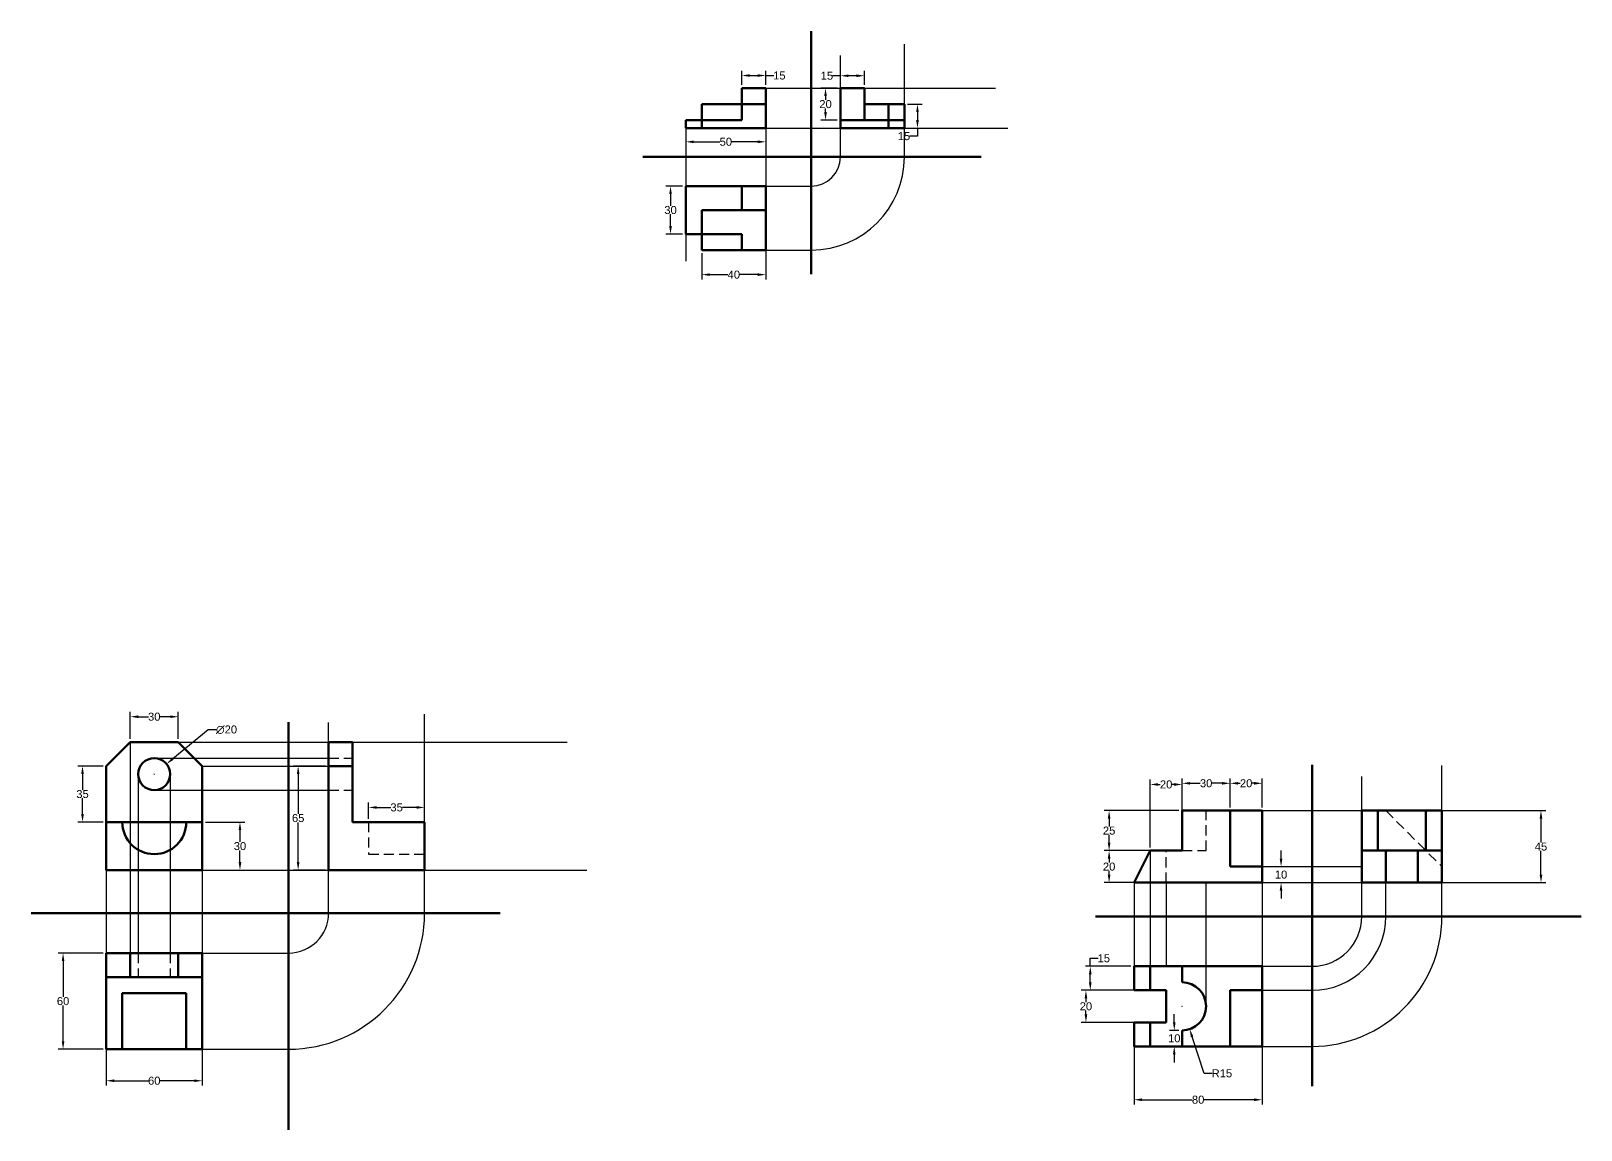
# Model space of a CAD drawing. Header units: millimetres. Extents: x -102 to 1695, y -307 to 463.
# Drawn here: x 727 to 1695, y -296 to 390 of the extents above; entities that cross this region are included whole.
import ezdxf

# ---------------------------------------------------------------- set-up
doc = ezdxf.new("R2010")
doc.units = ezdxf.units.MM
doc.linetypes.add('HIDDEN', pattern=[9.525, 6.35, -3.175])
for name, color, linetype in [('DIM', 12, 'Continuous'), ('HIDDEN', 101, 'HIDDEN'), ('PROJECTIN', 50, 'Continuous')]:
    doc.layers.add(name, color=color, linetype=linetype)
doc.layers.add('OBJECT', color=250, linetype='Continuous', lineweight=50)
doc.styles.get("Standard").update_dxf_attribs({"font": 'arial.ttf'})
doc.dimstyles.new('kunal', dxfattribs={"dimtxt": 5, "dimasz": 5, "dimexe": 3, "dimexo": 2, "dimgap": 0.09, "dimtad": 0, "dimtih": 1, "dimtoh": 1, "dimdec": 0, "dimzin": 0, "dimdsep": 46, "dimtxsty": 'Standard', "dimcen": 0.09, "dimadec": 0, "dimazin": 0, "dimtfac": 1, "dimtdec": 0, "dimtofl": 0, "dimtmove": 0, "dimatfit": 3, "dimfxl": 1, "dimtolj": 1, "dimtzin": 0, "dimarcsym": 0})

# ---------------------------------------------------------------- blocks, each defined once
blk = doc.blocks.new('*D2')
at = {"layer": 'Defpoints', "color": 0, "transparency": 16777216}
for p in [(1185.91, 362.64), (1170.91, 354.77), (1185.91, 354.77)]:
    blk.add_point(p, dxfattribs=at)
at = {"layer": 'DIM', "color": 0, "lineweight": -2, "transparency": 16777216}
for p, q in [((1170.91, 356.77), (1170.91, 365.64)), ((1175.91, 362.64), (1180.91, 362.64)), ((1185.91, 356.77), (1185.91, 365.64)), ((1185.91, 362.64), (1190.91, 362.64))]:
    blk.add_line(p, q, dxfattribs=at)
at = {"layer": 'DIM', "color": 0, "transparency": 16777216}
for points in [[(1175.91, 363.47), (1175.91, 361.81), (1170.91, 362.64)], [(1180.91, 363.47), (1180.91, 361.81), (1185.91, 362.64)]]:
    blk.add_solid(points, dxfattribs=at)
at = {"layer": 'DIM', "color": 0, "transparency": 16777216, "insert": (1194.36, 362.64), "char_height": 5, "attachment_point": 5}
blk.add_mtext('\\A1;15', dxfattribs=at)
blk = doc.blocks.new('*D3')
at = {"layer": 'Defpoints', "color": 0, "transparency": 16777216}
for p in [(1135.91, 329.77), (1185.91, 329.77), (1135.91, 321.25)]:
    blk.add_point(p, dxfattribs=at)
at = {"layer": 'DIM', "color": 0, "lineweight": -2, "transparency": 16777216}
for p, q in [((1135.91, 327.77), (1135.91, 318.25)), ((1140.91, 321.25), (1157.24, 321.25)), ((1180.91, 321.25), (1164.57, 321.25)), ((1185.91, 327.77), (1185.91, 318.25))]:
    blk.add_line(p, q, dxfattribs=at)
at = {"layer": 'DIM', "color": 0, "transparency": 16777216}
for points in [[(1140.91, 322.08), (1140.91, 320.42), (1135.91, 321.25)], [(1180.91, 322.08), (1180.91, 320.42), (1185.91, 321.25)]]:
    blk.add_solid(points, dxfattribs=at)
at = {"layer": 'DIM', "color": 0, "transparency": 16777216, "insert": (1160.91, 321.25), "char_height": 5, "attachment_point": 5}
blk.add_mtext('\\A1;50', dxfattribs=at)
blk = doc.blocks.new('*D4')
at = {"layer": 'Defpoints', "color": 0, "transparency": 16777216}
for p in [(1135.91, 293.61), (1126.36, 263.61), (1135.91, 263.61)]:
    blk.add_point(p, dxfattribs=at)
at = {"layer": 'DIM', "color": 0, "lineweight": -2, "transparency": 16777216}
for p, q in [((1133.91, 293.61), (1123.36, 293.61)), ((1126.36, 288.61), (1126.36, 281.25)), ((1126.36, 268.61), (1126.36, 275.96)), ((1133.91, 263.61), (1123.36, 263.61))]:
    blk.add_line(p, q, dxfattribs=at)
at = {"layer": 'DIM', "color": 0, "transparency": 16777216}
for points in [[(1125.52, 288.61), (1127.19, 288.61), (1126.36, 293.61)], [(1125.52, 268.61), (1127.19, 268.61), (1126.36, 263.61)]]:
    blk.add_solid(points, dxfattribs=at)
at = {"layer": 'DIM', "color": 0, "transparency": 16777216, "insert": (1126.36, 278.61), "char_height": 5, "attachment_point": 5}
blk.add_mtext('\\A1;30', dxfattribs=at)
blk = doc.blocks.new('*D5')
at = {"layer": 'Defpoints', "color": 0, "transparency": 16777216}
for p in [(1145.91, 253.61), (1185.91, 253.61), (1185.91, 238.26)]:
    blk.add_point(p, dxfattribs=at)
at = {"layer": 'DIM', "color": 0, "lineweight": -2, "transparency": 16777216}
for p, q in [((1145.91, 251.61), (1145.91, 235.26)), ((1185.91, 251.61), (1185.91, 235.26)), ((1150.91, 238.26), (1162.14, 238.26)), ((1180.91, 238.26), (1169.67, 238.26))]:
    blk.add_line(p, q, dxfattribs=at)
at = {"layer": 'DIM', "color": 0, "transparency": 16777216}
for points in [[(1150.91, 239.1), (1150.91, 237.43), (1145.91, 238.26)], [(1180.91, 239.1), (1180.91, 237.43), (1185.91, 238.26)]]:
    blk.add_solid(points, dxfattribs=at)
at = {"layer": 'DIM', "color": 0, "transparency": 16777216, "insert": (1165.91, 238.26), "char_height": 5, "attachment_point": 5}
blk.add_mtext('\\A1;40', dxfattribs=at)
blk = doc.blocks.new('*D6')
at = {"layer": 'Defpoints', "color": 0, "transparency": 16777216}
for p in [(1232.53, 354.77), (1223.23, 334.77), (1232.53, 334.77)]:
    blk.add_point(p, dxfattribs=at)
at = {"layer": 'DIM', "color": 0, "lineweight": -2, "transparency": 16777216}
for p, q in [((1230.53, 354.77), (1220.23, 354.77)), ((1223.23, 349.77), (1223.23, 347.41)), ((1223.23, 339.77), (1223.23, 342.13)), ((1230.53, 334.77), (1220.23, 334.77))]:
    blk.add_line(p, q, dxfattribs=at)
at = {"layer": 'DIM', "color": 0, "transparency": 16777216}
for points in [[(1222.4, 349.77), (1224.06, 349.77), (1223.23, 354.77)], [(1222.4, 339.77), (1224.06, 339.77), (1223.23, 334.77)]]:
    blk.add_solid(points, dxfattribs=at)
at = {"layer": 'DIM', "color": 0, "transparency": 16777216, "insert": (1223.23, 344.77), "char_height": 5, "attachment_point": 5}
blk.add_mtext('\\A1;20', dxfattribs=at)
blk = doc.blocks.new('*D7')
at = {"layer": 'Defpoints', "color": 0, "transparency": 16777216}
for p in [(1232.53, 362.51), (1232.53, 354.77), (1247.53, 354.77)]:
    blk.add_point(p, dxfattribs=at)
at = {"layer": 'DIM', "color": 0, "lineweight": -2, "transparency": 16777216}
for p, q in [((1232.53, 362.51), (1227.53, 362.51)), ((1232.53, 356.77), (1232.53, 365.51)), ((1242.53, 362.51), (1237.53, 362.51)), ((1247.53, 356.77), (1247.53, 365.51))]:
    blk.add_line(p, q, dxfattribs=at)
at = {"layer": 'DIM', "color": 0, "transparency": 16777216}
for points in [[(1237.53, 363.34), (1237.53, 361.68), (1232.53, 362.51)], [(1242.53, 363.34), (1242.53, 361.68), (1247.53, 362.51)]]:
    blk.add_solid(points, dxfattribs=at)
at = {"layer": 'DIM', "color": 0, "transparency": 16777216, "insert": (1224.08, 362.51), "char_height": 5, "attachment_point": 5}
blk.add_mtext('\\A1;15', dxfattribs=at)
blk = doc.blocks.new('*D8')
at = {"layer": 'Defpoints', "color": 0, "transparency": 16777216}
for p in [(1272.53, 344.77), (1272.53, 329.77), (1280.68, 329.77)]:
    blk.add_point(p, dxfattribs=at)
at = {"layer": 'DIM', "color": 0, "lineweight": -2, "transparency": 16777216}
for p, q in [((1274.53, 344.77), (1283.68, 344.77)), ((1280.68, 339.77), (1280.68, 334.77)), ((1274.53, 329.77), (1283.68, 329.77)), ((1280.68, 329.77), (1280.68, 324.77)), ((1280.68, 324.77), (1275.68, 324.77))]:
    blk.add_line(p, q, dxfattribs=at)
at = {"layer": 'DIM', "color": 0, "transparency": 16777216}
for points in [[(1279.84, 339.77), (1281.51, 339.77), (1280.68, 344.77)], [(1279.84, 334.77), (1281.51, 334.77), (1280.68, 329.77)]]:
    blk.add_solid(points, dxfattribs=at)
at = {"layer": 'DIM', "color": 0, "transparency": 16777216, "insert": (1272.22, 324.77), "char_height": 5, "attachment_point": 5}
blk.add_mtext('\\A1;15', dxfattribs=at)
blk = doc.blocks.new('*D19')
at = {"layer": 'Defpoints', "color": 0, "transparency": 16777216}
for p in [(788.73, -37.86), (788.73, -53.7), (818.73, -53.7)]:
    blk.add_point(p, dxfattribs=at)
at = {"layer": 'DIM', "color": 0, "lineweight": -2, "transparency": 16777216}
for p, q in [((788.73, -51.7), (788.73, -34.86)), ((793.73, -37.86), (800.07, -37.86)), ((813.73, -37.86), (807.39, -37.86)), ((818.73, -51.7), (818.73, -34.86))]:
    blk.add_line(p, q, dxfattribs=at)
at = {"layer": 'DIM', "color": 0, "transparency": 16777216}
for points in [[(793.73, -37.03), (793.73, -38.69), (788.73, -37.86)], [(813.73, -37.03), (813.73, -38.69), (818.73, -37.86)]]:
    blk.add_solid(points, dxfattribs=at)
at = {"layer": 'DIM', "color": 0, "transparency": 16777216, "insert": (803.73, -37.86), "char_height": 5, "attachment_point": 5}
blk.add_mtext('\\A1;30', dxfattribs=at)
blk = doc.blocks.new('*D20')
at = {"layer": 'Defpoints', "color": 0, "transparency": 16777216}
for p in [(758.9, -68.7), (773.73, -68.7), (773.73, -103.7)]:
    blk.add_point(p, dxfattribs=at)
at = {"layer": 'DIM', "color": 0, "lineweight": -2, "transparency": 16777216}
for p, q in [((771.73, -68.7), (755.9, -68.7)), ((758.9, -73.7), (758.9, -83.55)), ((758.9, -98.7), (758.9, -88.84)), ((771.73, -103.7), (755.9, -103.7))]:
    blk.add_line(p, q, dxfattribs=at)
at = {"layer": 'DIM', "color": 0, "transparency": 16777216}
for points in [[(758.07, -73.7), (759.74, -73.7), (758.9, -68.7)], [(758.07, -98.7), (759.74, -98.7), (758.9, -103.7)]]:
    blk.add_solid(points, dxfattribs=at)
at = {"layer": 'DIM', "color": 0, "transparency": 16777216, "insert": (758.9, -86.2), "char_height": 5, "attachment_point": 5}
blk.add_mtext('\\A1;35', dxfattribs=at)
blk = doc.blocks.new('*D21')
at = {"layer": 'Defpoints', "color": 0, "transparency": 16777216}
for p in [(746.75, -185.53), (773.73, -185.53), (773.73, -245.53)]:
    blk.add_point(p, dxfattribs=at)
at = {"layer": 'DIM', "color": 0, "lineweight": -2, "transparency": 16777216}
for p, q in [((771.73, -185.53), (743.75, -185.53)), ((746.75, -190.53), (746.75, -212.89)), ((746.75, -240.53), (746.75, -218.18)), ((771.73, -245.53), (743.75, -245.53))]:
    blk.add_line(p, q, dxfattribs=at)
at = {"layer": 'DIM', "color": 0, "transparency": 16777216}
for points in [[(745.92, -190.53), (747.59, -190.53), (746.75, -185.53)], [(745.92, -240.53), (747.59, -240.53), (746.75, -245.53)]]:
    blk.add_solid(points, dxfattribs=at)
at = {"layer": 'DIM', "color": 0, "transparency": 16777216, "insert": (746.75, -215.53), "char_height": 5, "attachment_point": 5}
blk.add_mtext('\\A1;60', dxfattribs=at)
blk = doc.blocks.new('*D22')
at = {"layer": 'Defpoints', "color": 0, "transparency": 16777216}
for p in [(773.73, -245.53), (833.73, -245.53), (773.73, -265.25)]:
    blk.add_point(p, dxfattribs=at)
at = {"layer": 'DIM', "color": 0, "lineweight": -2, "transparency": 16777216}
for p, q in [((773.73, -247.53), (773.73, -268.25)), ((833.73, -247.53), (833.73, -268.25)), ((778.73, -265.25), (800.06, -265.25)), ((828.73, -265.25), (807.41, -265.25))]:
    blk.add_line(p, q, dxfattribs=at)
at = {"layer": 'DIM', "color": 0, "transparency": 16777216}
for points in [[(778.73, -264.41), (778.73, -266.08), (773.73, -265.25)], [(828.73, -264.41), (828.73, -266.08), (833.73, -265.25)]]:
    blk.add_solid(points, dxfattribs=at)
at = {"layer": 'DIM', "color": 0, "transparency": 16777216, "insert": (803.73, -265.25), "char_height": 5, "attachment_point": 5}
blk.add_mtext('\\A1;60', dxfattribs=at)
blk = doc.blocks.new('*D23')
at = {"layer": 'Defpoints', "color": 0, "transparency": 16777216}
for p in [(937.68, -94.54), (937.68, -103.7), (972.68, -103.7)]:
    blk.add_point(p, dxfattribs=at)
at = {"layer": 'DIM', "color": 0, "lineweight": -2, "transparency": 16777216}
for p, q in [((937.68, -101.7), (937.68, -91.54)), ((942.68, -94.54), (951.49, -94.54)), ((967.68, -94.54), (958.87, -94.54)), ((972.68, -101.7), (972.68, -91.54))]:
    blk.add_line(p, q, dxfattribs=at)
at = {"layer": 'DIM', "color": 0, "transparency": 16777216}
for points in [[(942.68, -93.71), (942.68, -95.37), (937.68, -94.54)], [(967.68, -93.71), (967.68, -95.37), (972.68, -94.54)]]:
    blk.add_solid(points, dxfattribs=at)
at = {"layer": 'DIM', "color": 0, "transparency": 16777216, "insert": (955.18, -94.54), "char_height": 5, "attachment_point": 5}
blk.add_mtext('\\A1;35', dxfattribs=at)
blk = doc.blocks.new('*D24')
at = {"layer": 'Defpoints', "color": 0, "transparency": 16777216}
for p in [(912.68, -68.7), (893.66, -133.7), (912.68, -133.7)]:
    blk.add_point(p, dxfattribs=at)
at = {"layer": 'DIM', "color": 0, "lineweight": -2, "transparency": 16777216}
for p, q in [((910.68, -68.7), (890.66, -68.7)), ((893.66, -73.7), (893.66, -98.56)), ((893.66, -128.7), (893.66, -103.84)), ((910.68, -133.7), (890.66, -133.7))]:
    blk.add_line(p, q, dxfattribs=at)
at = {"layer": 'DIM', "color": 0, "transparency": 16777216}
for points in [[(892.83, -73.7), (894.5, -73.7), (893.66, -68.7)], [(892.83, -128.7), (894.5, -128.7), (893.66, -133.7)]]:
    blk.add_solid(points, dxfattribs=at)
at = {"layer": 'DIM', "color": 0, "transparency": 16777216, "insert": (893.66, -101.2), "char_height": 5, "attachment_point": 5}
blk.add_mtext('\\A1;65', dxfattribs=at)
blk = doc.blocks.new('*D25')
at = {"layer": 'Defpoints', "color": 0, "transparency": 16777216}
for p in [(811.46, -67.35), (796, -80.04)]:
    blk.add_point(p, dxfattribs=at)
at = {"layer": 'DIM', "color": 0, "lineweight": -2, "transparency": 16777216}
for p, q in [((837.5, -45.98), (815.33, -64.18)), ((842.5, -45.98), (837.5, -45.98)), ((803.64, -73.7), (803.82, -73.7)), ((803.73, -73.79), (803.73, -73.61))]:
    blk.add_line(p, q, dxfattribs=at)
at = {"layer": 'DIM', "color": 0, "transparency": 16777216}
blk.add_solid([(814.8, -63.54), (815.85, -64.82), (811.46, -67.35)], dxfattribs=at)
at = {"layer": 'DIM', "color": 0, "transparency": 16777216, "insert": (848.88, -45.98), "char_height": 5, "attachment_point": 5}
blk.add_mtext('\\A1;∅20', dxfattribs=at)
blk = doc.blocks.new('*D26')
at = {"layer": 'Defpoints', "color": 0, "transparency": 16777216}
for p in [(833.73, -103.7), (857.31, -103.7), (833.73, -133.7)]:
    blk.add_point(p, dxfattribs=at)
at = {"layer": 'DIM', "color": 0, "lineweight": -2, "transparency": 16777216}
for p, q in [((835.73, -103.7), (860.31, -103.7)), ((857.31, -108.7), (857.31, -116.05)), ((857.31, -128.7), (857.31, -121.34)), ((835.73, -133.7), (860.31, -133.7))]:
    blk.add_line(p, q, dxfattribs=at)
at = {"layer": 'DIM', "color": 0, "transparency": 16777216}
for points in [[(856.47, -108.7), (858.14, -108.7), (857.31, -103.7)], [(856.47, -128.7), (858.14, -128.7), (857.31, -133.7)]]:
    blk.add_solid(points, dxfattribs=at)
at = {"layer": 'DIM', "color": 0, "transparency": 16777216, "insert": (857.31, -118.7), "char_height": 5, "attachment_point": 5}
blk.add_mtext('\\A1;30', dxfattribs=at)
blk = doc.blocks.new('*D40')
at = {"layer": 'Defpoints', "color": 0, "transparency": 16777216}
for p in [(1496.06, -79.46), (1476.06, -96.51), (1496.06, -96.51)]:
    blk.add_point(p, dxfattribs=at)
at = {"layer": 'DIM', "color": 0, "lineweight": -2, "transparency": 16777216}
for p, q in [((1476.06, -94.51), (1476.06, -76.46)), ((1496.06, -94.51), (1496.06, -76.46)), ((1481.06, -79.46), (1482.35, -79.46)), ((1491.06, -79.46), (1489.76, -79.46))]:
    blk.add_line(p, q, dxfattribs=at)
at = {"layer": 'DIM', "color": 0, "transparency": 16777216}
for points in [[(1481.06, -78.63), (1481.06, -80.29), (1476.06, -79.46)], [(1491.06, -78.63), (1491.06, -80.29), (1496.06, -79.46)]]:
    blk.add_solid(points, dxfattribs=at)
at = {"layer": 'DIM', "color": 0, "transparency": 16777216, "insert": (1486.06, -79.46), "char_height": 5, "attachment_point": 5}
blk.add_mtext('\\A1;20', dxfattribs=at)
blk = doc.blocks.new('*D41')
at = {"layer": 'Defpoints', "color": 0, "transparency": 16777216}
for p in [(1496.06, -131.51), (1496.06, -141.51), (1507.88, -141.51)]:
    blk.add_point(p, dxfattribs=at)
at = {"layer": 'DIM', "color": 0, "lineweight": -2, "transparency": 16777216}
for p, q in [((1507.88, -126.51), (1507.88, -121.51)), ((1498.06, -131.51), (1510.88, -131.51)), ((1498.06, -141.51), (1510.88, -141.51)), ((1507.88, -146.51), (1507.88, -151.51))]:
    blk.add_line(p, q, dxfattribs=at)
at = {"layer": 'DIM', "color": 0, "transparency": 16777216}
for points in [[(1507.05, -126.51), (1508.72, -126.51), (1507.88, -131.51)], [(1507.05, -146.51), (1508.72, -146.51), (1507.88, -141.51)]]:
    blk.add_solid(points, dxfattribs=at)
at = {"layer": 'DIM', "color": 0, "transparency": 16777216, "insert": (1507.88, -136.51), "char_height": 5, "attachment_point": 5}
blk.add_mtext('\\A1;10', dxfattribs=at)
blk = doc.blocks.new('*D42')
at = {"layer": 'Defpoints', "color": 0, "transparency": 16777216}
for p in [(1436.06, -121.51), (1400.43, -141.51), (1436.06, -141.51)]:
    blk.add_point(p, dxfattribs=at)
at = {"layer": 'DIM', "color": 0, "lineweight": -2, "transparency": 16777216}
for p, q in [((1434.06, -121.51), (1397.43, -121.51)), ((1400.43, -126.51), (1400.43, -128.86)), ((1400.43, -136.51), (1400.43, -134.15)), ((1434.06, -141.51), (1397.43, -141.51))]:
    blk.add_line(p, q, dxfattribs=at)
at = {"layer": 'DIM', "color": 0, "transparency": 16777216}
for points in [[(1399.6, -126.51), (1401.27, -126.51), (1400.43, -121.51)], [(1399.6, -136.51), (1401.27, -136.51), (1400.43, -141.51)]]:
    blk.add_solid(points, dxfattribs=at)
at = {"layer": 'DIM', "color": 0, "transparency": 16777216, "insert": (1400.43, -131.51), "char_height": 5, "attachment_point": 5}
blk.add_mtext('\\A1;20', dxfattribs=at)
blk = doc.blocks.new('*D43')
at = {"layer": 'Defpoints', "color": 0, "transparency": 16777216}
for p in [(1388.66, -193.76), (1416.06, -193.76), (1416.06, -208.76)]:
    blk.add_point(p, dxfattribs=at)
at = {"layer": 'DIM', "color": 0, "lineweight": -2, "transparency": 16777216}
for p, q in [((1388.66, -193.76), (1388.66, -188.76)), ((1388.66, -188.76), (1393.66, -188.76)), ((1414.06, -193.76), (1385.66, -193.76)), ((1388.66, -203.76), (1388.66, -198.76)), ((1414.06, -208.76), (1385.66, -208.76))]:
    blk.add_line(p, q, dxfattribs=at)
at = {"layer": 'DIM', "color": 0, "transparency": 16777216}
for points in [[(1387.83, -198.76), (1389.5, -198.76), (1388.66, -193.76)], [(1387.83, -203.76), (1389.5, -203.76), (1388.66, -208.76)]]:
    blk.add_solid(points, dxfattribs=at)
at = {"layer": 'DIM', "color": 0, "transparency": 16777216, "insert": (1397.12, -188.76), "char_height": 5, "attachment_point": 5}
blk.add_mtext('\\A1;15', dxfattribs=at)
blk = doc.blocks.new('*D44')
at = {"layer": 'Defpoints', "color": 0, "transparency": 16777216}
for p in [(1436.06, -208.76), (1385.95, -228.76), (1436.06, -228.76)]:
    blk.add_point(p, dxfattribs=at)
at = {"layer": 'DIM', "color": 0, "lineweight": -2, "transparency": 16777216}
for p, q in [((1434.06, -208.76), (1382.95, -208.76)), ((1385.95, -213.76), (1385.95, -216.12)), ((1385.95, -223.76), (1385.95, -221.4)), ((1434.06, -228.76), (1382.95, -228.76))]:
    blk.add_line(p, q, dxfattribs=at)
at = {"layer": 'DIM', "color": 0, "transparency": 16777216}
for points in [[(1385.11, -213.76), (1386.78, -213.76), (1385.95, -208.76)], [(1385.11, -223.76), (1386.78, -223.76), (1385.95, -228.76)]]:
    blk.add_solid(points, dxfattribs=at)
at = {"layer": 'DIM', "color": 0, "transparency": 16777216, "insert": (1385.95, -218.76), "char_height": 5, "attachment_point": 5}
blk.add_mtext('\\A1;20', dxfattribs=at)
blk = doc.blocks.new('*D45')
at = {"layer": 'Defpoints', "color": 0, "transparency": 16777216}
for p in [(1446.06, -218.76), (1450.75, -233.01)]:
    blk.add_point(p, dxfattribs=at)
at = {"layer": 'DIM', "color": 0, "lineweight": -2, "transparency": 16777216}
for p, q in [((1445.97, -218.76), (1446.15, -218.76)), ((1446.06, -218.85), (1446.06, -218.67)), ((1459.83, -260.62), (1452.31, -237.76)), ((1464.83, -260.62), (1459.83, -260.62))]:
    blk.add_line(p, q, dxfattribs=at)
at = {"layer": 'DIM', "color": 0, "transparency": 16777216}
blk.add_solid([(1453.1, -237.5), (1451.52, -238.02), (1450.75, -233.01)], dxfattribs=at)
at = {"layer": 'DIM', "color": 0, "transparency": 16777216, "insert": (1470.91, -260.62), "char_height": 5, "attachment_point": 5}
blk.add_mtext('\\A1;R15', dxfattribs=at)
blk = doc.blocks.new('*D46')
at = {"layer": 'Defpoints', "color": 0, "transparency": 16777216}
for p in [(1446.06, -96.51), (1400.44, -121.51), (1446.06, -121.51)]:
    blk.add_point(p, dxfattribs=at)
at = {"layer": 'DIM', "color": 0, "lineweight": -2, "transparency": 16777216}
for p, q in [((1444.06, -96.51), (1397.44, -96.51)), ((1400.44, -101.51), (1400.44, -106.36)), ((1400.44, -116.51), (1400.44, -111.65)), ((1444.06, -121.51), (1397.44, -121.51))]:
    blk.add_line(p, q, dxfattribs=at)
at = {"layer": 'DIM', "color": 0, "transparency": 16777216}
for points in [[(1399.61, -101.51), (1401.27, -101.51), (1400.44, -96.51)], [(1399.61, -116.51), (1401.27, -116.51), (1400.44, -121.51)]]:
    blk.add_solid(points, dxfattribs=at)
at = {"layer": 'DIM', "color": 0, "transparency": 16777216, "insert": (1400.44, -109.01), "char_height": 5, "attachment_point": 5}
blk.add_mtext('\\A1;25', dxfattribs=at)
blk = doc.blocks.new('*D47')
at = {"layer": 'Defpoints', "color": 0, "transparency": 16777216}
for p in [(1426.06, -80.18), (1426.06, -121.51), (1446.06, -121.51)]:
    blk.add_point(p, dxfattribs=at)
at = {"layer": 'DIM', "color": 0, "lineweight": -2, "transparency": 16777216}
for p, q in [((1426.06, -119.51), (1426.06, -77.18)), ((1446.06, -119.51), (1446.06, -77.18)), ((1431.06, -80.18), (1432.35, -80.18)), ((1441.06, -80.18), (1439.76, -80.18))]:
    blk.add_line(p, q, dxfattribs=at)
at = {"layer": 'DIM', "color": 0, "transparency": 16777216}
for points in [[(1431.06, -79.35), (1431.06, -81.02), (1426.06, -80.18)], [(1441.06, -79.35), (1441.06, -81.02), (1446.06, -80.18)]]:
    blk.add_solid(points, dxfattribs=at)
at = {"layer": 'DIM', "color": 0, "transparency": 16777216, "insert": (1436.06, -80.18), "char_height": 5, "attachment_point": 5}
blk.add_mtext('\\A1;20', dxfattribs=at)
blk = doc.blocks.new('*D48')
at = {"layer": 'Defpoints', "color": 0, "transparency": 16777216}
for p in [(1476.06, -79.46), (1446.06, -96.51), (1476.06, -96.51)]:
    blk.add_point(p, dxfattribs=at)
at = {"layer": 'DIM', "color": 0, "lineweight": -2, "transparency": 16777216}
for p, q in [((1446.06, -94.51), (1446.06, -76.46)), ((1476.06, -94.51), (1476.06, -76.46)), ((1451.06, -79.46), (1457.4, -79.46)), ((1471.06, -79.46), (1464.72, -79.46))]:
    blk.add_line(p, q, dxfattribs=at)
at = {"layer": 'DIM', "color": 0, "transparency": 16777216}
for points in [[(1451.06, -78.63), (1451.06, -80.29), (1446.06, -79.46)], [(1471.06, -78.63), (1471.06, -80.29), (1476.06, -79.46)]]:
    blk.add_solid(points, dxfattribs=at)
at = {"layer": 'DIM', "color": 0, "transparency": 16777216, "insert": (1461.06, -79.46), "char_height": 5, "attachment_point": 5}
blk.add_mtext('\\A1;30', dxfattribs=at)
blk = doc.blocks.new('*D49')
at = {"layer": 'Defpoints', "color": 0, "transparency": 16777216}
for p in [(1446.06, -233.76), (1441.14, -243.76), (1446.06, -243.76)]:
    blk.add_point(p, dxfattribs=at)
at = {"layer": 'DIM', "color": 0, "lineweight": -2, "transparency": 16777216}
for p, q in [((1441.14, -228.76), (1441.14, -223.76)), ((1444.06, -233.76), (1438.14, -233.76)), ((1444.06, -243.76), (1438.14, -243.76)), ((1441.14, -248.76), (1441.14, -253.76))]:
    blk.add_line(p, q, dxfattribs=at)
at = {"layer": 'DIM', "color": 0, "transparency": 16777216}
for points in [[(1440.31, -228.76), (1441.97, -228.76), (1441.14, -233.76)], [(1440.31, -248.76), (1441.97, -248.76), (1441.14, -243.76)]]:
    blk.add_solid(points, dxfattribs=at)
at = {"layer": 'DIM', "color": 0, "transparency": 16777216, "insert": (1441.14, -238.76), "char_height": 5, "attachment_point": 5}
blk.add_mtext('\\A1;10', dxfattribs=at)
blk = doc.blocks.new('*D50')
at = {"layer": 'Defpoints', "color": 0, "transparency": 16777216}
for p in [(1416.06, -243.76), (1496.06, -243.76), (1496.06, -277.1)]:
    blk.add_point(p, dxfattribs=at)
at = {"layer": 'DIM', "color": 0, "lineweight": -2, "transparency": 16777216}
for p, q in [((1416.06, -245.76), (1416.06, -280.1)), ((1496.06, -245.76), (1496.06, -280.1)), ((1421.06, -277.1), (1452.39, -277.1)), ((1491.06, -277.1), (1459.73, -277.1))]:
    blk.add_line(p, q, dxfattribs=at)
at = {"layer": 'DIM', "color": 0, "transparency": 16777216}
for points in [[(1421.06, -276.27), (1421.06, -277.94), (1416.06, -277.1)], [(1491.06, -276.27), (1491.06, -277.94), (1496.06, -277.1)]]:
    blk.add_solid(points, dxfattribs=at)
at = {"layer": 'DIM', "color": 0, "transparency": 16777216, "insert": (1456.06, -277.1), "char_height": 5, "attachment_point": 5}
blk.add_mtext('\\A1;80', dxfattribs=at)
blk = doc.blocks.new('*D51')
at = {"layer": 'Defpoints', "color": 0, "transparency": 16777216}
for p in [(1608.39, -96.51), (1608.39, -141.51), (1670.31, -141.51)]:
    blk.add_point(p, dxfattribs=at)
at = {"layer": 'DIM', "color": 0, "lineweight": -2, "transparency": 16777216}
for p, q in [((1610.39, -96.51), (1673.31, -96.51)), ((1670.31, -101.51), (1670.31, -116.37)), ((1670.31, -136.51), (1670.31, -121.64)), ((1610.39, -141.51), (1673.31, -141.51))]:
    blk.add_line(p, q, dxfattribs=at)
at = {"layer": 'DIM', "color": 0, "transparency": 16777216}
for points in [[(1669.47, -101.51), (1671.14, -101.51), (1670.31, -96.51)], [(1669.47, -136.51), (1671.14, -136.51), (1670.31, -141.51)]]:
    blk.add_solid(points, dxfattribs=at)
at = {"layer": 'DIM', "color": 0, "transparency": 16777216, "insert": (1670.31, -119.01), "char_height": 5, "attachment_point": 5}
blk.add_mtext('\\A1;45', dxfattribs=at)

msp = doc.modelspace()

# ---------------------------------------------------------------- linework, layer by layer
at = {"layer": 'HIDDEN'}
for p, q in [((912.68, -63.7), (927.68, -63.7)), ((912.68, -83.7), (927.68, -83.7)), ((1461.06, -121.51), (1461.06, -96.51)), ((1573.39, -96.51), (1608.39, -131.51)), ((937.68, -103.7), (937.68, -123.7)), ((937.68, -123.7), (972.68, -123.7)), ((1436.06, -141.51), (1436.06, -121.51)), ((1446.06, -121.51), (1461.06, -121.51)), ((793.73, -185.53), (793.73, -200.53)), ((813.73, -185.53), (813.73, -200.53))]:
    msp.add_line(p, q, dxfattribs=at)
at = {"layer": 'OBJECT'}
for p, q in [((1214.33, 390.45), (1214.33, 238.51)), ((1185.91, 354.77), (1170.91, 354.77)), ((1170.91, 354.77), (1170.91, 344.77)), ((1185.91, 344.77), (1185.91, 354.77)), ((1247.53, 354.77), (1232.53, 354.77)), ((1232.53, 354.77), (1232.53, 334.77)), ((1247.53, 344.77), (1247.53, 354.77)), ((1145.91, 334.77), (1145.91, 344.77)), ((1145.91, 344.77), (1170.91, 344.77)), ((1185.91, 344.77), (1170.91, 344.77)), ((1170.91, 344.77), (1170.91, 334.77)), ((1185.91, 329.77), (1185.91, 344.77)), ((1262.53, 344.77), (1247.53, 344.77)), ((1247.53, 344.77), (1247.53, 334.77)), ((1262.53, 334.77), (1262.53, 344.77)), ((1262.53, 344.77), (1272.53, 344.77)), ((1272.53, 344.77), (1272.53, 334.77)), ((1145.91, 334.77), (1135.91, 334.77)), ((1135.91, 334.77), (1135.91, 329.77)), ((1135.91, 329.77), (1145.91, 329.77)), ((1170.91, 334.77), (1145.91, 334.77)), ((1145.91, 334.77), (1145.91, 329.77)), ((1145.91, 329.77), (1185.91, 329.77)), ((1272.53, 334.77), (1232.53, 334.77)), ((1232.53, 334.77), (1232.53, 329.77)), ((1232.53, 329.77), (1272.53, 329.77)), ((1262.53, 329.77), (1262.53, 334.77)), ((1272.53, 329.77), (1272.53, 334.77)), ((1109.14, 311.81), (1320.48, 311.81)), ((1185.91, 293.61), (1135.91, 293.61)), ((1135.91, 293.61), (1135.91, 263.61)), ((1170.91, 293.61), (1170.91, 278.61)), ((1185.91, 253.61), (1185.91, 293.61)), ((1170.91, 278.61), (1145.91, 278.61)), ((1145.91, 278.61), (1145.91, 263.61)), ((1170.91, 278.61), (1185.91, 278.61)), ((1135.91, 263.61), (1145.91, 263.61)), ((1145.91, 263.61), (1145.91, 253.61)), ((1170.91, 263.61), (1145.91, 263.61)), ((1170.91, 253.61), (1170.91, 263.61)), ((1145.91, 253.61), (1185.91, 253.61)), ((887.69, -41.36), (887.69, -296)), ((788.73, -53.7), (773.73, -68.7)), ((803.73, -53.7), (788.73, -53.7)), ((803.73, -53.7), (818.73, -53.7)), ((818.73, -53.7), (833.73, -68.7)), ((912.68, -133.7), (912.68, -53.7)), ((912.68, -53.7), (927.68, -53.7)), ((927.68, -53.7), (927.68, -103.7)), ((773.73, -103.7), (773.73, -68.7)), ((833.73, -103.7), (833.73, -68.7)), ((912.68, -68.7), (927.68, -68.7)), ((1527.23, -67.98), (1527.23, -268.56)), ((1476.06, -96.51), (1446.06, -96.51)), ((1446.06, -96.51), (1446.06, -121.51)), ((1476.06, -131.51), (1476.06, -96.51)), ((1476.06, -96.51), (1496.06, -96.51)), ((1496.06, -96.51), (1496.06, -131.51)), ((1558.39, -121.51), (1558.39, -96.51)), ((1558.39, -96.51), (1608.39, -96.51)), ((1568.39, -96.51), (1568.39, -121.51)), ((1598.39, -96.51), (1598.39, -121.51)), ((1608.39, -96.51), (1608.39, -121.51)), ((773.73, -133.7), (773.73, -103.7)), ((773.73, -103.7), (783.73, -103.7)), ((783.73, -103.7), (823.73, -103.7)), ((833.73, -103.7), (823.73, -103.7)), ((833.73, -133.7), (833.73, -103.7)), ((927.68, -103.7), (972.68, -103.7)), ((972.68, -103.7), (972.68, -133.7)), ((1426.06, -121.51), (1416.06, -141.51)), ((1446.06, -121.51), (1426.06, -121.51)), ((1558.39, -141.51), (1558.39, -121.51)), ((1558.39, -121.51), (1573.39, -121.51)), ((1573.39, -121.51), (1573.39, -141.51)), ((1593.39, -121.51), (1573.39, -121.51)), ((1573.39, -121.51), (1573.39, -141.51)), ((1593.39, -141.51), (1593.39, -121.51)), ((1593.39, -121.51), (1608.39, -121.51)), ((1608.39, -121.51), (1608.39, -141.51)), ((773.73, -133.7), (833.73, -133.7)), ((972.68, -133.7), (912.68, -133.7)), ((1496.06, -131.51), (1476.06, -131.51)), ((1496.06, -141.51), (1496.06, -131.51)), ((1416.06, -141.51), (1496.06, -141.51)), ((1573.39, -141.51), (1558.39, -141.51)), ((1573.39, -141.51), (1593.39, -141.51)), ((1608.39, -141.51), (1593.39, -141.51)), ((726.72, -160.54), (1019.99, -160.54)), ((1391.98, -162.6), (1695.32, -162.6)), ((773.73, -185.53), (833.73, -185.53)), ((773.73, -245.53), (773.73, -185.53)), ((788.73, -185.53), (788.73, -200.53)), ((818.73, -185.53), (818.73, -200.53)), ((833.73, -185.53), (833.73, -245.53)), ((773.73, -200.53), (833.73, -200.53)), ((1416.06, -193.76), (1496.06, -193.76)), ((1416.06, -208.76), (1416.06, -193.76)), ((1426.06, -193.76), (1426.06, -208.76)), ((1446.06, -193.76), (1446.06, -203.76)), ((1496.06, -193.76), (1496.06, -243.76)), ((783.73, -245.53), (783.73, -210.53)), ((803.73, -210.53), (783.73, -210.53)), ((803.73, -210.53), (823.73, -210.53)), ((823.73, -245.53), (823.73, -210.53)), ((1416.06, -208.76), (1426.06, -208.76)), ((1426.06, -208.76), (1436.06, -208.76)), ((1436.06, -208.76), (1436.06, -228.76)), ((1476.06, -243.76), (1476.06, -208.76)), ((1476.06, -208.76), (1496.06, -208.76)), ((1416.06, -243.76), (1416.06, -228.76)), ((1436.06, -228.76), (1416.06, -228.76)), ((1426.06, -228.76), (1426.06, -243.76)), ((1446.06, -243.76), (1446.06, -233.76)), ((833.73, -245.53), (773.73, -245.53)), ((1496.06, -243.76), (1416.06, -243.76))]:
    msp.add_line(p, q, dxfattribs=at)
msp.add_circle((803.73, -73.7), 10, dxfattribs=at)
for centre, radius, start, end in [((803.73, -103.7), 20, 180, 0), ((1446.06, -218.76), 15, 270, 90)]:
    msp.add_arc(centre, radius, start, end, dxfattribs=at)
at = {"layer": 'PROJECTIN'}
for p, q in [((1272.53, 311.81), (1272.53, 382.19)), ((1232.53, 311.81), (1232.53, 375.15)), ((1185.91, 354.77), (1329.51, 354.77)), ((1135.91, 329.77), (1135.91, 246.76)), ((1185.91, 329.77), (1185.91, 238.26)), ((1185.91, 329.77), (1337.04, 329.77)), ((1185.91, 293.61), (1214.33, 293.61)), ((1185.91, 253.61), (1214.33, 253.61)), ((972.68, -160.54), (972.68, -36.31)), ((912.68, -160.54), (912.68, -41.55)), ((788.73, -53.7), (788.73, -200.53)), ((818.73, -53.7), (1061.87, -53.7)), ((803.73, -63.7), (912.68, -63.7)), ((793.73, -73.7), (793.73, -185.53)), ((813.73, -73.7), (813.73, -185.53)), ((833.73, -68.7), (912.68, -68.7)), ((1558.39, -162.6), (1558.39, -75.24)), ((1608.39, -162.6), (1608.39, -68.3)), ((803.73, -83.7), (912.68, -83.7)), ((1496.06, -96.51), (1660.31, -96.51)), ((1426.06, -121.51), (1426.06, -193.76)), ((773.73, -133.7), (773.73, -257.01)), ((833.73, -133.7), (833.73, -254.23)), ((833.73, -133.7), (1074.1, -133.7)), ((1496.06, -131.51), (1558.39, -131.51)), ((1416.06, -141.51), (1416.06, -208.76)), ((1436.06, -141.51), (1436.06, -193.76)), ((1461.06, -218.76), (1461.06, -141.51)), ((1496.06, -141.51), (1496.06, -262.31)), ((1496.06, -141.51), (1666.65, -141.51)), ((1573.39, -162.6), (1573.39, -141.51)), ((833.73, -185.53), (887.69, -185.53)), ((1496.06, -193.76), (1527.23, -193.76)), ((1496.06, -208.76), (1527.23, -208.76)), ((1416.06, -228.76), (1416.06, -269.04)), ((833.73, -245.53), (887.69, -245.53)), ((1496.06, -243.76), (1527.23, -243.76))]:
    msp.add_line(p, q, dxfattribs=at)
for centre, radius in [((1214.33, 311.81), 18.2), ((1214.33, 311.81), 58.2), ((887.69, -160.54), 24.99), ((887.69, -160.54), 84.99), ((1527.23, -162.6), 31.17), ((1527.23, -162.6), 81.17), ((1527.23, -162.6), 46.17)]:
    msp.add_arc(centre, radius, 270, 0, dxfattribs=at)

# ---------------------------------------------------------------- dimensions: what is measured, and where the dimension line sits
at = {"layer": 'DIM'}
for base, p1, p2, picture, middle in [((1185.91, 362.64), (1170.91, 354.77), (1185.91, 354.77), '*D2', (1194.36, 362.64)), ((1232.53, 362.51), (1247.53, 354.77), (1232.53, 354.77), '*D7', (1224.08, 362.51)), ((1135.91, 321.25), (1185.91, 329.77), (1135.91, 329.77), '*D3', (1160.91, 321.25)), ((1185.91, 238.26), (1145.91, 253.61), (1185.91, 253.61), '*D5', (1165.91, 238.26)), ((788.73, -37.86), (818.73, -53.7), (788.73, -53.7), '*D19', (803.73, -37.86)), ((1426.06, -80.18), (1446.06, -121.51), (1426.06, -121.51), '*D47', (1436.06, -80.18)), ((1476.06, -79.46), (1446.06, -96.51), (1476.06, -96.51), '*D48', (1461.06, -79.46)), ((1496.06, -79.46), (1476.06, -96.51), (1496.06, -96.51), '*D40', (1486.06, -79.46)), ((937.68, -94.54), (972.68, -103.7), (937.68, -103.7), '*D23', (955.18, -94.54)), ((773.73, -265.25), (833.73, -245.53), (773.73, -245.53), '*D22', (803.73, -265.25)), ((1496.06, -277.1), (1416.06, -243.76), (1496.06, -243.76), '*D50', (1456.06, -277.1))]:
    dim = msp.add_linear_dim(base=base, p1=p1, p2=p2, dimstyle='kunal', dxfattribs=at)
    dim.commit()
    dim.dimension.update_dxf_attribs({"geometry": picture, "text_midpoint": middle})
for base, p1, p2, picture, middle in [((1223.23, 334.77), (1232.53, 354.77), (1232.53, 334.77), '*D6', (1223.23, 344.77)), ((1280.68, 329.77), (1272.53, 344.77), (1272.53, 329.77), '*D8', (1272.22, 324.77)), ((1126.36, 263.61), (1135.91, 293.61), (1135.91, 263.61), '*D4', (1126.36, 278.61)), ((758.9, -68.7), (773.73, -103.7), (773.73, -68.7), '*D20', (758.9, -86.2)), ((893.66, -133.7), (912.68, -68.7), (912.68, -133.7), '*D24', (893.66, -101.2)), ((1400.44, -121.51), (1446.06, -96.51), (1446.06, -121.51), '*D46', (1400.44, -109.01)), ((1670.31, -141.51), (1608.39, -96.51), (1608.39, -141.51), '*D51', (1670.31, -119.01)), ((857.31, -103.7), (833.73, -133.7), (833.73, -103.7), '*D26', (857.31, -118.7)), ((1400.43, -141.51), (1436.06, -121.51), (1436.06, -141.51), '*D42', (1400.43, -131.51)), ((1507.88, -141.51), (1496.06, -131.51), (1496.06, -141.51), '*D41', (1507.88, -136.51)), ((746.75, -185.53), (773.73, -245.53), (773.73, -185.53), '*D21', (746.75, -215.53)), ((1388.66, -193.76), (1416.06, -208.76), (1416.06, -193.76), '*D43', (1397.12, -188.76)), ((1385.95, -228.76), (1436.06, -208.76), (1436.06, -228.76), '*D44', (1385.95, -218.76)), ((1441.14, -243.76), (1446.06, -233.76), (1446.06, -243.76), '*D49', (1441.14, -238.76))]:
    dim = msp.add_linear_dim(base=base, p1=p1, p2=p2, angle=90, dimstyle='kunal', dxfattribs=at)
    dim.commit()
    dim.dimension.update_dxf_attribs({"geometry": picture, "text_midpoint": middle})
dim = msp.add_diameter_dim_2p(p1=(796, -80.04), p2=(811.46, -67.35), dimstyle='kunal', dxfattribs=at)
dim.commit()
dim.dimension.update_dxf_attribs({"geometry": '*D25', "text_midpoint": (848.88, -45.98), "dimtype": 163})
dim = msp.add_radius_dim(center=(1446.06, -218.76), mpoint=(1450.75, -233.01), dimstyle='kunal', dxfattribs=at)
dim.commit()
dim.dimension.update_dxf_attribs({"geometry": '*D45', "text_midpoint": (1470.91, -260.62), "dimtype": 164})

doc.saveas('drawing.dxf')
